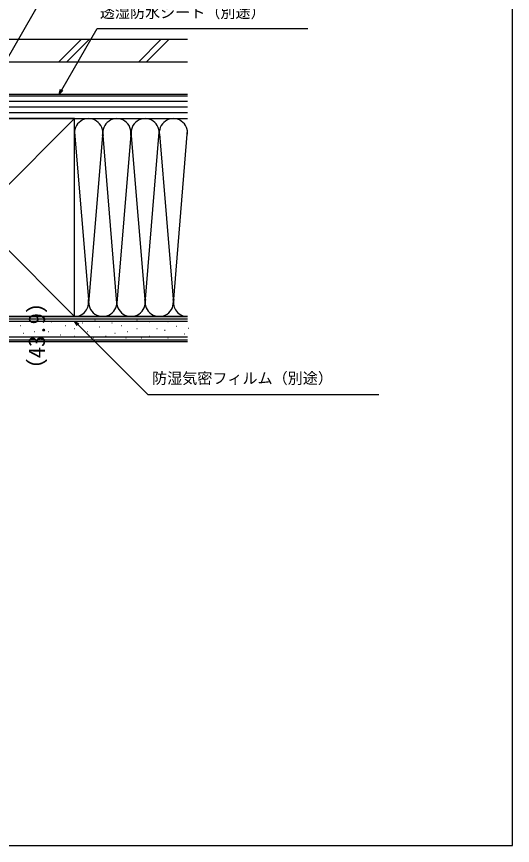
# Model space of a CAD drawing. Units: millimetres, scale not verified. Extents: x -525 to 525, y -785 to 780.
# Drawn here: x 261.7 to 525, y -784.7 to -344.9 of the extents above; entities that cross this region are included whole.
import ezdxf
from ezdxf.enums import TextEntityAlignment as Align

# ---------------------------------------------------------------- set-up
doc = ezdxf.new("R2010")
doc.units = ezdxf.units.MM
doc.header["$LTSCALE"] = 4
for name, color, linetype in [('0-8_YKK_D', 6, 'Continuous'), ('0-9_YKK_ZWAK', 7, 'Continuous'), ('0-A_YSS_K', 3, 'Continuous'), ('0-B_YSS_KE', 3, 'Continuous')]:
    doc.layers.add(name, color=color, linetype=linetype)
doc.styles.add('ＭＳ ゴシック', font='')
doc.styles.get('ＭＳ ゴシック').set_extended_font_data('MS Gothic')

msp = doc.modelspace()

# ---------------------------------------------------------------- linework, layer by layer
at = {"layer": '0-8_YKK_D'}
for points in [[(245.835, -386.035), (247.11, -383.826), (284.245, -319.508), (376.087, -319.508)], [(284.431, -386.035), (285.706, -383.826), (304.509, -351.258), (416.308, -351.258)], [(286.298, -384.168), (284.431, -386.035), (285.114, -383.485)], [(293.842, -508.821), (292.522, -506.535), (294.808, -507.855)], [(292.522, -506.535), (294.325, -508.338), (331.401, -545.414), (454.1, -545.414)]]:
    msp.add_lwpolyline(points, dxfattribs=at)
at = {"layer": '0-9_YKK_ZWAK'}
msp.add_lwpolyline([(-525, -784.7), (525, -784.7), (525, 745.3)], dxfattribs=at)
at = {"layer": '0-A_YSS_K'}
for p, q in [((295.957, -357.035), (283.957, -369.035)), ((300.2, -357.035), (288.2, -369.035)), ((338.384, -357.035), (326.384, -369.035)), ((342.626, -357.035), (330.626, -369.035)), ((352.488, -387.035), (239.994, -387.035)), ((352.488, -390.035), (239.994, -390.035)), ((352.488, -393.035), (239.994, -393.035)), ((187.497, -504.035), (292.497, -399.035)), ((187.497, -399.035), (292.497, -504.035)), ((352.488, -396.035), (239.994, -396.035)), ((239.994, -399.035), (352.488, -399.035)), ((292.497, -399.035), (352.491, -399.035)), ((292.503, -406.229), (299.839, -495.003)), ((307.339, -408.066), (299.997, -496.916)), ((314.997, -496.916), (307.655, -408.066)), ((322.387, -407.479), (314.997, -496.916)), ((322.658, -408.1), (329.997, -496.916)), ((329.997, -496.916), (337.498, -406.141)), ((337.572, -407.067), (344.997, -496.916)), ((344.997, -496.916), (352.574, -405.217)), ((352.491, -505.535), (170.996, -505.535)), ((292.497, -504.035), (352.491, -504.035)), ((303.256, -505.776), (303.456, -505.776)), ((325.509, -505.776), (325.709, -505.776)), ((263.697, -508.749), (263.897, -508.749)), ((271.114, -506.6), (271.314, -506.6)), ((280.18, -506.6), (280.38, -506.6)), ((287.597, -508.749), (287.797, -508.749)), ((296.663, -507.424), (296.863, -507.424)), ((305.729, -509.573), (305.929, -509.573)), ((312.322, -507.424), (312.522, -507.424)), ((317.267, -508.749), (317.467, -508.749)), ((332.102, -506.6), (332.302, -506.6)), ((341.992, -506.6), (342.192, -506.6)), ((346.616, -509.089), (346.816, -509.089)), ((265.345, -512.869), (265.545, -512.869)), ((271.114, -512.045), (271.314, -512.045)), ((278.532, -512.045), (278.732, -512.045)), ((285.125, -513.694), (285.325, -513.694)), ((292.542, -510.397), (292.742, -510.397)), ((292.542, -514.518), (292.742, -514.518)), ((299.136, -512.045), (299.336, -512.045)), ((309.026, -514.518), (309.226, -514.518)), ((313.971, -512.869), (314.171, -512.869)), ((320.564, -512.045), (320.764, -512.045)), ((325.509, -510.397), (325.709, -510.397)), ((332.102, -514.518), (332.302, -514.518)), ((336.223, -510.397), (336.423, -510.397)), ((340.344, -511.221), (340.544, -511.221)), ((350.706, -513.179), (350.906, -513.179)), ((353.043, -510.257), (353.243, -510.257)), ((352.491, -517.535), (157.496, -517.535)), ((352.491, -515.035), (170.996, -515.035)), ((273.587, -515.342), (273.787, -515.342)), ((302.432, -515.342), (302.632, -515.342)), ((319.74, -515.342), (319.94, -515.342)), ((327.981, -515.342), (328.181, -515.342)), ((341.992, -515.342), (342.192, -515.342))]:
    msp.add_line(p, q, dxfattribs=at)
for centre, start, end in [((299.997, -406.535), 348.21668, 191.78379), ((314.997, -406.535), 348.21668, 191.78379), ((329.997, -406.535), 348.21668, 191.78379), ((344.997, -406.535), 348.21644, 191.78379), ((292.497, -496.535), 270, 11.78353), ((307.497, -496.535), 168.21646, 11.78353), ((322.497, -496.535), 168.21646, 11.78353), ((337.497, -496.535), 168.21646, 11.78353), ((352.497, -496.535), 168.21646, 269.9524)]:
    msp.add_arc(centre, 7.5, start, end, dxfattribs=at)
at = {"layer": '0-B_YSS_KE'}
for p, q in [((352.488, -369.035), (184.994, -369.035)), ((251.994, -386.035), (352.488, -386.035)), ((292.497, -412.999), (292.497, -399.035)), ((292.497, -504.035), (292.497, -406.535)), ((352.491, -504.035), (170.996, -504.035)), ((186.497, -506.535), (352.491, -506.535)), ((352.491, -516.535), (170.996, -516.535))]:
    msp.add_line(p, q, dxfattribs=at)
for points in [[(352.488, -357.035), (184.994, -357.035), (184.994, -369.035)], [(292.497, -399.035), (187.497, -399.035), (187.497, -504.035), (292.497, -504.035)]]:
    msp.add_lwpolyline(points, dxfattribs=at)

# ---------------------------------------------------------------- texts
at = {"layer": '0-8_YKK_D', "style": 'ＭＳ ゴシック'}
for s, p in [('透湿防水シート（別途）', (305.96, -347.361)), ('防湿気密フィルム（別途）', (333.682, -541.489))]:
    msp.add_text(s, height=5.865, dxfattribs=at).set_placement(p, align=Align.BOTTOM_LEFT)
msp.add_text('（43.9）', height=8.798, rotation=90, dxfattribs=at).set_placement((279.451, -538.178), align=Align.BOTTOM_LEFT)

doc.saveas('drawing.dxf')
